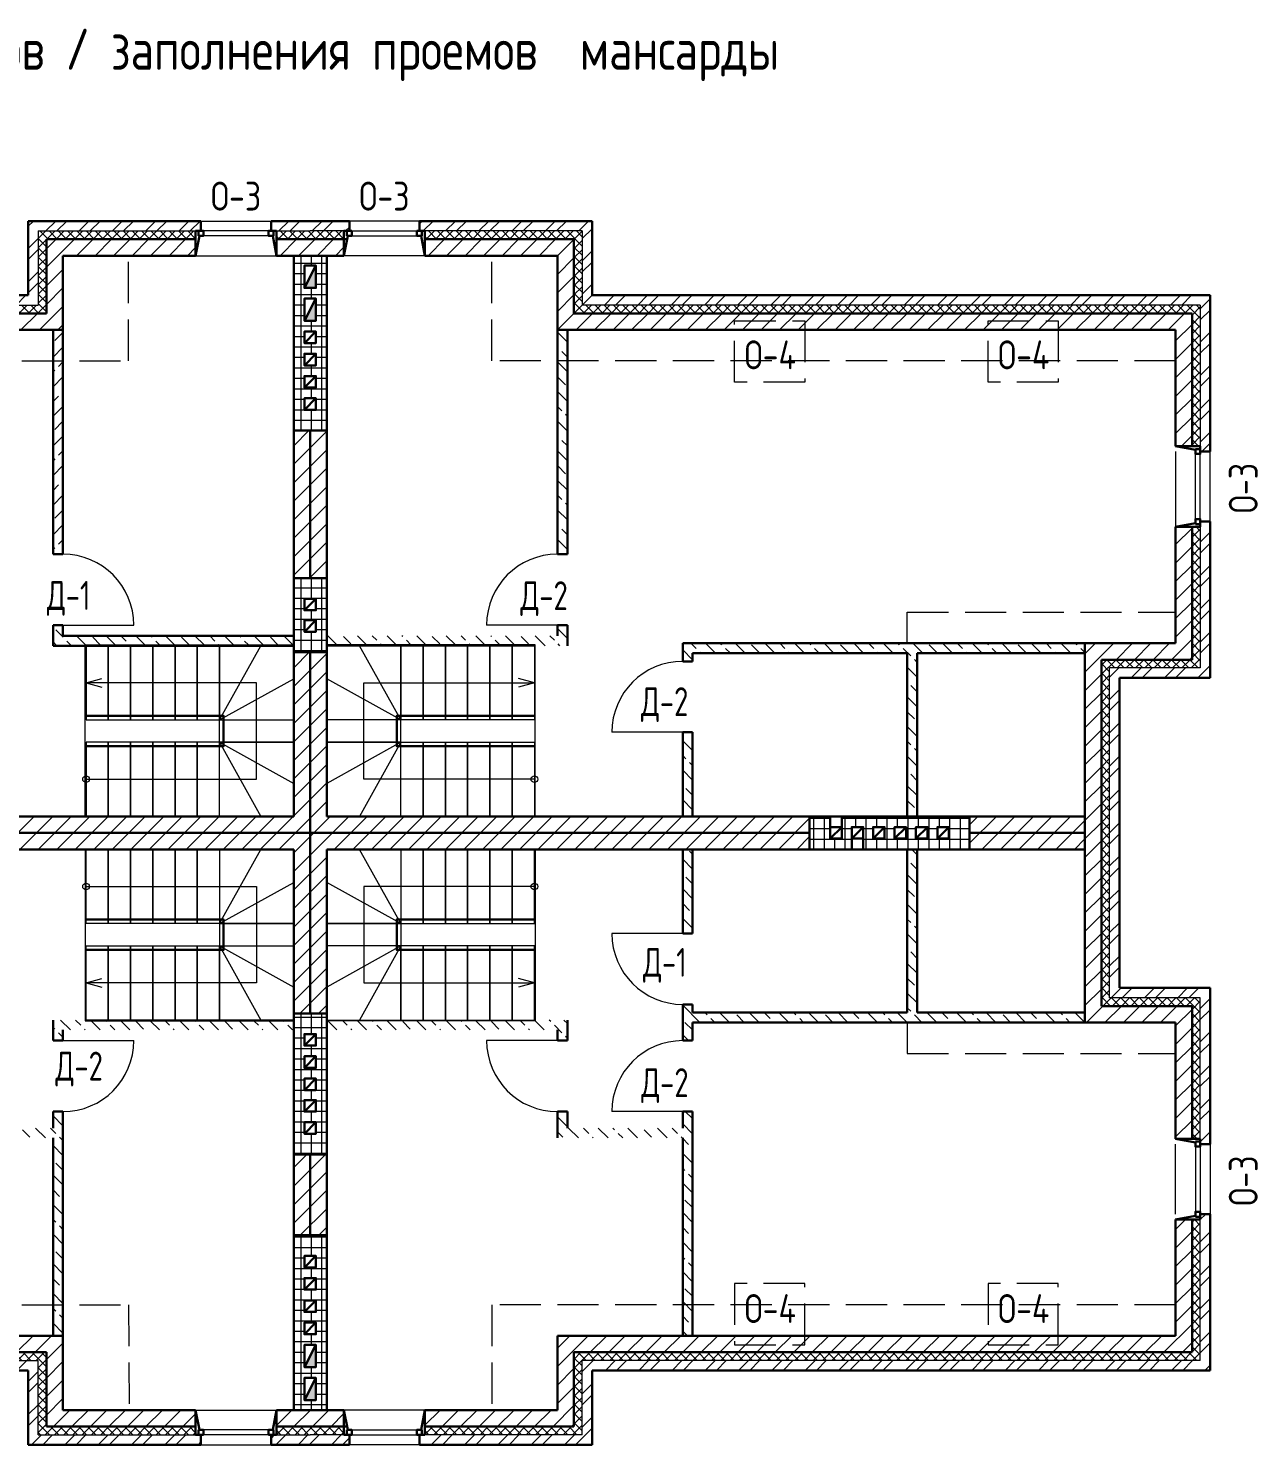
# Model space of a CAD drawing. Header units: millimetres. Extents: x -56498 to 234605, y -296269 to -29969.
# Drawn here: x 81162 to 96078, y -285530 to -268353 of the extents above; entities that cross this region are included whole.
import ezdxf
from ezdxf.enums import TextEntityAlignment as Align

# ---------------------------------------------------------------- set-up
doc = ezdxf.new("R2010")
doc.units = ezdxf.units.MM
doc.header["$LTSCALE"] = 100
doc.linetypes.add('GOST2.303 4', pattern=[7, 5, -2, 0])
for name, color, linetype, lineweight in [('0.3', 7, 'Continuous', 30), ('Примітки 0.09', 200, 'Continuous', 9), ('Тонкі 0.18', 142, 'Continuous', 18), ('Штрихові 0.18', 7, 'GOST2.303 4', 18), ('Штрихування 0.09', 253, 'Continuous', 9)]:
    doc.layers.add(name, color=color, linetype=linetype, lineweight=lineweight)
doc.styles.add('SPDS', font='SPDS.shx', dxfattribs={"width": 0.9})
pattern_1 = [(45, (-1000, -118800), (-56.1266, 56.1266), []), (135, (-1000, -118800), (-56.1266, -56.1266), [])]
pattern_2 = [(45, (-1000, -118800), (-202.05576, 202.05576), []), (45, (-865.3, -118800), (-202.05576, 202.05576), [])]
pattern_3 = [(45, (-1000, -118800), (-112.2532, 112.2532), [])]
pattern_4 = [(135, (-1000, -118800), (-179.60512, -179.60512), []), (135, (-1000, -118620.4), (-179.60512, -179.60512), [127, -63.5])]
pattern_5 = [(135, (-1200, -118800), (-179.60512, -179.60512), []), (135, (-1200, -118620.4), (-179.60512, -179.60512), [127, -63.5])]
pattern_6 = [(0, (-1000, -118800), (0, 127), []), (90, (-1000, -118800), (-127, 8e-15), [])]

# ---------------------------------------------------------------- blocks, each defined once
blk = doc.blocks.new('A$C6F060024')
for points in [[(70, 6880), (-70, 6610), (70, 6610)], [(70, 6480), (-70, 6210), (70, 6210)], [(70, -6210), (-70, -6480), (70, -6480)], [(70, -6610), (-70, -6880), (70, -6880)]]:
    blk.add_hatch(color=256).paths.add_polyline_path(points)
at = {"layer": '0.3'}
for points in [[(-70, 6610), (-70, 6880), (70, 6880), (-70, 6610), (70, 6610), (70, 6880)], [(-70, 6210), (-70, 6480), (70, 6480), (-70, 6210), (70, 6210), (70, 6480)], [(-70, 5940), (-70, 6080), (70, 6080), (-70, 5940), (70, 5940), (70, 6080)], [(-70, 5670), (-70, 5810), (70, 5810), (-70, 5670), (70, 5670), (70, 5810)], [(-70, 5400), (-70, 5540), (70, 5540), (-70, 5400), (70, 5400), (70, 5540)], [(-70, 5130), (-70, 5270), (70, 5270), (-70, 5130), (70, 5130), (70, 5270)], [(70, 2840), (70, 2700), (-70, 2700), (70, 2840), (-70, 2840), (-70, 2700)], [(70, 2580), (70, 2440), (-70, 2440), (70, 2580), (-70, 2580), (-70, 2440)], [(-5410, 70), (-5410, -70), (-5550, -70), (-5410, 70), (-5550, 70), (-5550, -70)], [(-5410, 70), (-5410, -70), (-5550, -70), (-5410, 70), (-5550, 70), (-5550, -70)], [(-5150, 70), (-5150, -70), (-5290, -70), (-5150, 70), (-5290, 70), (-5290, -70)], [(-5150, 70), (-5150, -70), (-5290, -70), (-5150, 70), (-5290, 70), (-5290, -70)], [(-4890, 70), (-4890, -70), (-5030, -70), (-4890, 70), (-5030, 70), (-5030, -70)], [(-4890, 70), (-4890, -70), (-5030, -70), (-4890, 70), (-5030, 70), (-5030, -70)], [(-4630, 70), (-4630, -70), (-4770, -70), (-4630, 70), (-4770, 70), (-4770, -70)], [(-4630, 70), (-4630, -70), (-4770, -70), (-4630, 70), (-4770, 70), (-4770, -70)], [(-4370, 70), (-4370, -70), (-4510, -70), (-4370, 70), (-4510, 70), (-4510, -70)], [(-4370, 70), (-4370, -70), (-4510, -70), (-4370, 70), (-4510, 70), (-4510, -70)], [(6450, 70), (6450, -70), (6310, -70), (6450, 70), (6310, 70), (6310, -70)], [(6710, 70), (6710, -70), (6570, -70), (6710, 70), (6570, 70), (6570, -70)], [(6710, 70), (6710, -70), (6570, -70), (6710, 70), (6570, 70), (6570, -70)], [(6970, 70), (6970, -70), (6830, -70), (6970, 70), (6830, 70), (6830, -70)], [(7230, 70), (7230, -70), (7090, -70), (7230, 70), (7090, 70), (7090, -70)], [(7490, 70), (7490, -70), (7350, -70), (7490, 70), (7350, 70), (7350, -70)], [(7750, 70), (7750, -70), (7610, -70), (7750, 70), (7610, 70), (7610, -70)], [(-70, -2580), (-70, -2440), (70, -2440), (-70, -2580), (70, -2580), (70, -2440)], [(-70, -2850), (-70, -2710), (70, -2710), (-70, -2850), (70, -2850), (70, -2710)], [(70, -2980), (70, -3120), (-70, -3120), (70, -2980), (-70, -2980), (-70, -3120)], [(-70, -3380), (-70, -3240), (70, -3240), (-70, -3380), (70, -3380), (70, -3240)], [(-70, -3650), (-70, -3510), (70, -3510), (-70, -3650), (70, -3650), (70, -3510)], [(70, -5130), (70, -5270), (-70, -5270), (70, -5130), (-70, -5130), (-70, -5270)], [(70, -5400), (70, -5540), (-70, -5540), (70, -5400), (-70, -5400), (-70, -5540)], [(70, -5670), (70, -5810), (-70, -5810), (70, -5670), (-70, -5670), (-70, -5810)], [(70, -5940), (70, -6080), (-70, -6080), (70, -5940), (-70, -5940), (-70, -6080)], [(70, -6210), (70, -6480), (-70, -6480), (70, -6210), (-70, -6210), (-70, -6480)], [(70, -6610), (70, -6880), (-70, -6880), (70, -6610), (-70, -6610), (-70, -6880)]]:
    blk.add_lwpolyline(points, dxfattribs=at)

msp = doc.modelspace()

# ---------------------------------------------------------------- hatches: boundary and pattern name
at = {"layer": 'Штрихування 0.09'}
h = msp.add_hatch(dxfattribs=at)
h.set_pattern_fill('ANSI32', color=256, scale=30, style=0)
h.set_pattern_definition(pattern_2)
h.paths.add_polyline_path([(81282.29, -270810.359), (83192.291, -270810.359), (83257.291, -270810.359), (83257.291, -270690.359), (81162.29, -270690.359), (81162.29, -271590.359), (73662.29, -271590.359), (73662.29, -273485.359), (73782.29, -273485.359), (73782.29, -273455.359), (73782.29, -273420.359), (73782.29, -271710.359), (81282.29, -271710.359)])
h = msp.add_hatch(dxfattribs=at)
h.set_pattern_fill('ANSI32', color=256, scale=30, style=0)
h.set_pattern_definition(pattern_2)
h.paths.add_polyline_path([(85057.29, -270690.359), (84582.29, -270690.359), (84107.291, -270690.359), (84107.291, -270810.359), (84137.291, -270810.359), (84172.291, -270810.359), (84582.29, -270810.359), (85057.29, -270810.359)])
h = msp.add_hatch(dxfattribs=at)
h.set_pattern_fill('ANSI32', color=256, scale=30, style=0)
h.set_pattern_definition(pattern_2)
h.paths.add_polyline_path([(95502.29, -271590.359), (88002.29, -271590.359), (88002.29, -270690.359), (85907.29, -270690.359), (85907.29, -270810.359), (85937.29, -270810.359), (85972.29, -270810.359), (87882.29, -270810.359), (87882.29, -271710.359), (95382.29, -271710.359), (95382.29, -273420.359), (95382.29, -273485.359), (95502.29, -273485.359)])
h = msp.add_hatch(dxfattribs=at)
h.set_pattern_fill('ANSI37', color=256, scale=25, style=0)
h.set_pattern_definition(pattern_1)
h.paths.add_polyline_path([(81382.29, -270910.359), (83192.291, -270910.359), (83192.291, -270810.359), (81282.29, -270810.359), (81282.29, -271710.359), (73782.29, -271710.359), (73782.29, -273420.359), (73882.29, -273420.359), (73882.29, -271810.359), (81382.29, -271810.359)])
h = msp.add_hatch(dxfattribs=at)
h.set_pattern_fill('ANSI37', color=256, scale=25, style=0)
h.set_pattern_definition(pattern_1)
h.paths.add_polyline_path([(84992.29, -270810.359), (84582.29, -270810.359), (84172.291, -270810.359), (84172.291, -270910.359), (84582.29, -270910.359), (84992.29, -270910.359)])
h = msp.add_hatch(dxfattribs=at)
h.set_pattern_fill('ANSI37', color=256, scale=25, style=0)
h.set_pattern_definition(pattern_1)
h.paths.add_polyline_path([(95382.29, -271710.359), (87882.29, -271710.359), (87882.29, -270810.359), (85972.29, -270810.359), (85972.29, -270910.359), (87782.29, -270910.359), (87782.29, -271810.359), (95282.29, -271810.359), (95282.29, -273420.359), (95382.29, -273420.359)])
h = msp.add_hatch(dxfattribs=at)
h.set_pattern_fill('ANSI31', color=256, scale=50, style=0)
h.set_pattern_definition(pattern_3)
h.paths.add_polyline_path([(81582.29, -271110.359), (83192.291, -271110.359), (83192.291, -270910.359), (81382.29, -270910.359), (81382.29, -271810.359), (73882.29, -271810.359), (73882.29, -273420.359), (74082.29, -273420.359), (74082.29, -272010.359), (75507.291, -272010.359), (75507.291, -271900.934), (76357.302, -271900.934), (76357.302, -272010.359), (78582.25, -272010.359), (78582.25, -271900.934), (79432.261, -271900.934), (79432.261, -272010.359), (81582.29, -272010.359)])
h.paths.add_polyline_path([(79432.261, -271900.934), (78582.25, -271900.934), (78582.25, -272010.359), (79432.261, -272010.359)], flags=17)
h.paths.add_polyline_path([(76357.302, -271900.934), (75507.291, -271900.934), (75507.291, -272010.359), (76357.302, -272010.359)], flags=17)
h = msp.add_hatch(dxfattribs=at)
h.set_pattern_fill('ANSI31', color=256, scale=50, style=0)
h.set_pattern_definition(pattern_3)
h.paths.add_polyline_path([(84992.29, -270910.359), (84582.29, -270910.359), (84172.291, -270910.359), (84172.291, -271110.359), (84382.29, -271110.359), (84782.29, -271110.359), (84992.29, -271110.359)])
h = msp.add_hatch(dxfattribs=at)
h.set_pattern_fill('ANSI31', color=256, scale=50, style=0)
h.set_pattern_definition(pattern_3)
h.paths.add_polyline_path([(95282.29, -271810.359), (87782.29, -271810.359), (87782.29, -270910.359), (85972.29, -270910.359), (85972.29, -271110.359), (87582.29, -271110.359), (87582.29, -272010.359), (89732.32, -272010.359), (89732.32, -271900.934), (90582.331, -271900.934), (90582.331, -272010.359), (92807.279, -272010.359), (92807.279, -271900.934), (93657.289, -271900.934), (93657.289, -272010.359), (95082.29, -272010.359), (95082.29, -273420.359), (95282.29, -273420.359)])
h.paths.add_polyline_path([(93657.289, -271900.934), (92807.279, -271900.934), (92807.279, -272010.359), (93657.289, -272010.359)], flags=17)
h.paths.add_polyline_path([(90582.331, -271900.934), (89732.32, -271900.934), (89732.32, -272010.359), (90582.331, -272010.359)], flags=17)
h = msp.add_hatch(dxfattribs=at)
h.set_pattern_fill('NET', color=256, scale=40, style=0)
h.set_pattern_definition(pattern_6)
h.paths.add_polyline_path([(84782.29, -271110.359), (84382.29, -271110.359), (84382.29, -273230.359), (84782.29, -273230.359)])
h.paths.add_polyline_path([(84652.29, -272300.359), (84652.29, -272440.359), (84512.29, -272440.359), (84512.29, -272300.359)], flags=16)
h.paths.add_polyline_path([(84652.29, -272170.359), (84512.29, -272170.359), (84512.29, -272030.359), (84652.29, -272030.359)], flags=16)
h.paths.add_polyline_path([(84652.29, -272570.359), (84652.29, -272710.359), (84512.29, -272710.359), (84512.29, -272570.359)], flags=16)
h.paths.add_polyline_path([(84652.29, -271900.359), (84512.29, -271900.359), (84512.29, -271630.359), (84652.29, -271630.359)], flags=16)
h.paths.add_polyline_path([(84652.29, -272840.359), (84652.29, -272980.359), (84512.29, -272980.359), (84512.29, -272840.359)], flags=16)
h.paths.add_polyline_path([(84652.29, -271500.359), (84512.29, -271500.359), (84512.29, -271230.359), (84652.29, -271230.359)], flags=16)
h = msp.add_hatch(dxfattribs=at)
h.set_pattern_fill('ANSI33', color=256, scale=40, angle=90, style=0)
h.set_pattern_definition([(225, (-1000, -437420.72), (-179.60512, 179.60512), []), (225, (-1000, -437600.32), (-179.60512, 179.60512), [127, -63.5])])
h.paths.add_polyline_path([(81582.29, -272910.378), (81462.29, -272910.378), (81462.29, -272010.359), (81582.29, -272010.359)])
h.paths.add_polyline_path([(81582.29, -274410.359), (81462.29, -274410.359), (81462.29, -272910.378), (81582.29, -272910.378)])
h.paths.add_polyline_path([(81462.29, -274730.359), (81462.29, -274410.359), (81582.29, -274410.359), (81582.29, -274730.359)])
h = msp.add_hatch(dxfattribs=at)
h.set_pattern_fill('ANSI33', color=256, scale=40, angle=90, style=0)
h.set_pattern_definition(pattern_4)
h.paths.add_polyline_path([(87702.29, -272910.378), (87582.29, -272910.378), (87582.29, -274730.359), (87702.29, -274730.359)])
h.paths.add_polyline_path([(87702.29, -272010.359), (87582.29, -272010.359), (87582.29, -272910.378), (87702.29, -272910.378)])
h.paths.add_polyline_path([(87702.29, -275590.359), (87582.29, -275590.359), (87582.29, -275720.359), (84782.29, -275720.359), (84782.29, -275830.359), (87312.29, -275830.359), (87312.29, -275840.359), (87702.29, -275840.359)])
h = msp.add_hatch(dxfattribs=at)
h.set_pattern_fill('ANSI31', color=256, scale=50, style=0)
h.set_pattern_definition(pattern_3)
h.paths.add_polyline_path([(84782.29, -273230.359), (84582.29, -273230.359), (84582.29, -275020.359), (84782.29, -275020.359)])
h.paths.add_polyline_path([(84582.29, -273230.359), (84382.29, -273230.359), (84382.29, -275020.359), (84582.29, -275020.359)])
h = msp.add_hatch(dxfattribs=at)
h.set_pattern_fill('ANSI31', color=256, scale=50, style=0)
h.set_pattern_definition(pattern_3)
h.paths.add_polyline_path([(94182.29, -276010.359), (95282.29, -276010.359), (95282.29, -274400.359), (95082.29, -274400.359), (95082.29, -275810.359), (93982.29, -275810.359), (93982.29, -280410.359), (95082.29, -280410.359), (95082.29, -281820.359), (95282.29, -281820.359), (95282.29, -280210.359), (94182.29, -280210.359)])
h = msp.add_hatch(dxfattribs=at)
h.set_pattern_fill('ANSI37', color=256, scale=25, style=0)
h.set_pattern_definition(pattern_1)
h.paths.add_polyline_path([(94282.29, -276110.359), (95382.29, -276110.359), (95382.29, -274400.359), (95282.29, -274400.359), (95282.29, -276010.359), (94182.29, -276010.359), (94182.29, -280210.359), (95282.29, -280210.359), (95282.29, -281820.359), (95382.29, -281820.359), (95382.29, -280110.359), (94282.29, -280110.359)])
h = msp.add_hatch(dxfattribs=at)
h.set_pattern_fill('ANSI32', color=256, scale=30, style=0)
h.set_pattern_definition(pattern_2)
h.paths.add_polyline_path([(94402.29, -276230.359), (95502.29, -276230.359), (95502.29, -274335.359), (95382.29, -274335.359), (95382.29, -274365.359), (95382.29, -274400.359), (95382.29, -276110.359), (94282.29, -276110.359), (94282.29, -280110.359), (95382.29, -280110.359), (95382.29, -281820.359), (95382.29, -281885.359), (95502.29, -281885.359), (95502.29, -279990.359), (94402.29, -279990.359)])
h = msp.add_hatch(dxfattribs=at)
h.set_pattern_fill('NET', color=256, scale=40, style=0)
h.set_pattern_definition(pattern_6)
h.paths.add_polyline_path([(84782.29, -275020.359), (84382.29, -275020.359), (84382.29, -275920.359), (84782.29, -275920.359), (84782.29, -275840.359), (84782.29, -275830.359)])
h.paths.add_polyline_path([(84652.29, -275270.359), (84652.29, -275410.359), (84512.29, -275410.359), (84512.29, -275270.359)], flags=16)
h.paths.add_polyline_path([(84652.29, -275530.359), (84652.29, -275670.359), (84512.29, -275670.359), (84512.29, -275530.359)], flags=16)
h = msp.add_hatch(dxfattribs=at)
h.set_pattern_fill('ANSI33', color=256, scale=40, angle=90, style=0)
h.paths.add_polyline_path([(84382.29, -275720.359), (81582.29, -275720.359), (81582.29, -275590.359), (81462.29, -275590.359), (81462.29, -275840.359), (81852.29, -275840.359), (81852.29, -275830.359), (84382.29, -275830.359)])
h = msp.add_hatch(dxfattribs=at)
h.set_pattern_fill('ANSI33', color=256, scale=40, angle=90, style=0)
h.paths.add_polyline_path([(93982.29, -275810.359), (91827.29, -275810.359), (91827.29, -277910.359), (91947.29, -277910.359), (91947.29, -275930.359), (93982.29, -275930.359)])
h.paths.add_polyline_path([(91827.29, -275810.359), (89102.292, -275810.359), (89102.292, -276030.359), (89222.292, -276030.359), (89222.292, -275930.359), (91827.29, -275930.359)])
h = msp.add_hatch(dxfattribs=at)
h.set_pattern_fill('ANSI31', color=256, scale=50, style=0)
h.set_pattern_definition(pattern_3)
h.paths.add_polyline_path([(93982.29, -277910.359), (92582.29, -277910.359), (92582.29, -278110.359), (93982.29, -278110.359)])
h.paths.add_polyline_path([(93982.29, -278110.359), (92582.29, -278110.359), (92582.29, -278310.359), (93982.29, -278310.359)])
h.paths.add_polyline_path([(84582.29, -275920.359), (84382.29, -275920.359), (84382.29, -276740.359), (84382.29, -277010.359), (84382.29, -277910.359), (83482.29, -277910.359), (83212.29, -277910.359), (82942.29, -277910.359), (82672.29, -277910.359), (82402.29, -277910.359), (82132.29, -277910.359), (81862.29, -277910.359), (81852.29, -277910.359), (80462.29, -277910.359), (80462.29, -278110.359), (84582.29, -278110.359)])
h.paths.add_polyline_path([(84582.29, -278110.359), (80462.29, -278110.359), (80462.29, -278310.359), (84382.29, -278310.359), (84382.29, -279210.359), (84382.29, -279480.359), (84382.29, -280300.329), (84582.29, -280300.329)])
h.paths.add_polyline_path([(90642.29, -278310.359), (90642.29, -278110.359), (84582.29, -278110.359), (84582.29, -280300.329), (84782.29, -280300.329), (84782.29, -278310.359)])
h.paths.add_polyline_path([(90902.29, -278040.359), (90892.29, -278040.359), (90892.29, -278110.359), (90902.29, -278110.359)])
h.paths.add_polyline_path([(90642.29, -278110.359), (90642.29, -277910.359), (84782.29, -277910.359), (84782.29, -275920.359), (84582.29, -275920.359), (84582.29, -278110.359)])
h = msp.add_hatch(dxfattribs=at)
h.set_pattern_fill('ANSI33', color=256, scale=40, angle=90, style=0)
h.set_pattern_definition(pattern_5)
h.paths.add_polyline_path([(89222.292, -276890.359), (89102.292, -276890.359), (89102.292, -277910.359), (89222.292, -277910.359)])
h = msp.add_hatch(dxfattribs=at)
h.set_pattern_fill('NET', color=256, scale=40, style=0)
h.set_pattern_definition(pattern_6)
h.paths.add_polyline_path([(92582.29, -277910.359), (91032.29, -277910.359), (91032.29, -278040.359), (91032.29, -278180.359), (90892.29, -278180.359), (90892.29, -278040.359), (90892.29, -277910.359), (90642.29, -277910.359), (90642.29, -278310.359), (91152.29, -278310.359), (91152.29, -278180.359), (91152.29, -278040.359), (91292.29, -278040.359), (91292.29, -278180.359), (91292.29, -278310.359), (92582.29, -278310.359)])
h.paths.add_polyline_path([(91812.29, -278040.359), (91812.29, -278180.359), (91672.29, -278180.359), (91672.29, -278040.359)], flags=16)
h.paths.add_polyline_path([(91932.29, -278040.359), (92072.29, -278040.359), (92072.29, -278180.359), (91932.29, -278180.359)], flags=16)
h.paths.add_polyline_path([(91552.29, -278040.359), (91552.29, -278180.359), (91412.29, -278180.359), (91412.29, -278040.359)], flags=16)
h.paths.add_polyline_path([(92192.29, -278040.359), (92332.29, -278040.359), (92332.29, -278180.359), (92192.29, -278180.359)], flags=16)
h = msp.add_hatch(dxfattribs=at)
h.set_pattern_fill('ANSI33', color=256, scale=40, angle=90, style=0)
h.set_pattern_definition(pattern_5)
h.paths.add_polyline_path([(89222.292, -278310.359), (89102.292, -278310.359), (89102.292, -279330.359), (89222.292, -279330.359)])
h = msp.add_hatch(dxfattribs=at)
h.set_pattern_fill('ANSI33', color=256, scale=40, angle=90, style=0)
h.paths.add_polyline_path([(93982.29, -280290.359), (91947.29, -280290.359), (91947.29, -278310.359), (91827.29, -278310.359), (91827.29, -280410.359), (93982.29, -280410.359)])
h.paths.add_polyline_path([(91827.29, -280290.359), (89222.292, -280290.359), (89222.292, -280190.359), (89102.292, -280190.359), (89102.292, -280630.359), (89222.292, -280630.359), (89222.292, -280410.359), (91827.29, -280410.359)])
h = msp.add_hatch(dxfattribs=at)
h.set_pattern_fill('NET', color=256, scale=40, style=0)
h.set_pattern_definition(pattern_6)
h.paths.add_polyline_path([(84782.29, -280300.329), (84382.29, -280300.329), (84382.29, -280380.359), (84382.29, -280390.359), (84382.29, -282010.329), (84782.29, -282010.329)])
h.paths.add_polyline_path([(84652.29, -280960.329), (84512.29, -280960.329), (84512.29, -280820.329), (84652.29, -280820.329)], flags=16)
h.paths.add_polyline_path([(84652.29, -281090.329), (84652.29, -281230.329), (84512.29, -281230.329), (84512.29, -281090.329)], flags=16)
h.paths.add_polyline_path([(84652.29, -280690.329), (84512.29, -280690.329), (84512.29, -280550.329), (84652.29, -280550.329)], flags=16)
h.paths.add_polyline_path([(84652.29, -281350.329), (84652.29, -281490.329), (84512.29, -281490.329), (84512.29, -281350.329)], flags=16)
h.paths.add_polyline_path([(84652.29, -281620.329), (84652.29, -281760.329), (84512.29, -281760.329), (84512.29, -281620.329)], flags=16)
h = msp.add_hatch(dxfattribs=at)
h.set_pattern_fill('ANSI33', color=256, scale=40, angle=90, style=0)
h.set_pattern_definition(pattern_4)
h.paths.add_polyline_path([(84382.29, -280390.359), (81852.29, -280390.359), (81852.29, -280380.359), (81462.29, -280380.359), (81462.29, -280630.359), (81582.29, -280630.359), (81582.29, -280500.359), (84382.29, -280500.359)])
h = msp.add_hatch(dxfattribs=at)
h.set_pattern_fill('ANSI33', color=256, scale=40, angle=90, style=0)
h.set_pattern_definition(pattern_4)
h.paths.add_polyline_path([(87702.29, -280380.359), (87312.29, -280380.359), (87312.29, -280390.359), (84782.29, -280390.359), (84782.29, -280500.359), (87582.29, -280500.359), (87582.29, -280630.359), (87702.29, -280630.359)])
h = msp.add_hatch(dxfattribs=at)
h.set_pattern_fill('ANSI33', color=256, scale=40, angle=90, style=0)
h.paths.add_polyline_path([(81582.29, -281490.359), (81462.29, -281490.359), (81462.29, -281690.359), (80062.289, -281690.359), (80062.289, -281490.359), (79942.289, -281490.359), (79942.289, -281810.359), (81462.29, -281810.359), (81462.29, -283310.339), (81582.29, -283310.339)])
h.paths.add_polyline_path([(81582.29, -283310.339), (81462.29, -283310.339), (81462.29, -284210.359), (81582.29, -284210.359)])
h = msp.add_hatch(dxfattribs=at)
h.set_pattern_fill('ANSI33', color=256, scale=40, angle=90, style=0)
h.paths.add_polyline_path([(89222.292, -283310.339), (89102.292, -283310.339), (89102.292, -284210.359), (89222.292, -284210.359)])
h.paths.add_polyline_path([(89222.292, -281490.359), (89102.292, -281490.359), (89102.292, -281690.359), (87702.29, -281690.359), (87702.29, -281490.359), (87582.29, -281490.359), (87582.29, -281810.359), (89102.292, -281810.359), (89102.292, -283310.339), (89222.292, -283310.339)])
h = msp.add_hatch(dxfattribs=at)
h.set_pattern_fill('ANSI31', color=256, scale=50, style=0)
h.set_pattern_definition(pattern_3)
h.paths.add_polyline_path([(84782.29, -282010.329), (84582.29, -282010.329), (84582.29, -282990.359), (84782.29, -282990.359)])
h.paths.add_polyline_path([(84582.29, -282010.329), (84382.29, -282010.329), (84382.29, -282990.359), (84582.29, -282990.359)])
h = msp.add_hatch(dxfattribs=at)
h.set_pattern_fill('ANSI32', color=256, scale=30, style=0)
h.set_pattern_definition(pattern_2)
h.paths.add_polyline_path([(81282.29, -284510.359), (73782.29, -284510.359), (73782.29, -282800.359), (73782.29, -282735.359), (73662.29, -282735.359), (73662.29, -284630.359), (81162.29, -284630.359), (81162.29, -285530.359), (83257.312, -285530.359), (83257.312, -285410.359), (83227.312, -285410.359), (83192.312, -285410.359), (81282.29, -285410.359)])
h = msp.add_hatch(dxfattribs=at)
h.set_pattern_fill('ANSI32', color=256, scale=30, style=0)
h.set_pattern_definition(pattern_2)
h.paths.add_polyline_path([(95502.29, -282735.359), (95382.29, -282735.359), (95382.29, -282765.359), (95382.29, -282800.359), (95382.29, -284510.359), (87882.29, -284510.359), (87882.29, -285410.359), (85972.29, -285410.359), (85907.29, -285410.359), (85907.29, -285530.359), (88002.29, -285530.359), (88002.29, -284630.359), (95502.29, -284630.359)])
h = msp.add_hatch(dxfattribs=at)
h.set_pattern_fill('ANSI37', color=256, scale=25, style=0)
h.set_pattern_definition(pattern_1)
h.paths.add_polyline_path([(81382.29, -284410.359), (73882.29, -284410.359), (73882.29, -282800.359), (73782.29, -282800.359), (73782.29, -284510.359), (81282.29, -284510.359), (81282.29, -285410.359), (83192.312, -285410.359), (83192.312, -285310.359), (81382.29, -285310.359)])
h = msp.add_hatch(dxfattribs=at)
h.set_pattern_fill('ANSI31', color=256, scale=50, style=0)
h.set_pattern_definition(pattern_3)
h.paths.add_polyline_path([(81582.29, -284210.359), (79432.261, -284210.359), (79432.261, -284319.783), (78582.25, -284319.783), (78582.25, -284210.359), (76357.302, -284210.359), (76357.302, -284319.783), (75507.291, -284319.783), (75507.291, -284210.359), (74082.29, -284210.359), (74082.29, -282800.359), (73882.29, -282800.359), (73882.29, -284410.359), (81382.29, -284410.359), (81382.29, -285310.359), (83192.312, -285310.359), (83192.312, -285110.359), (81582.29, -285110.359)])
h.paths.add_polyline_path([(79432.261, -284210.359), (78582.25, -284210.359), (78582.25, -284319.783), (79432.261, -284319.783)], flags=17)
h.paths.add_polyline_path([(76357.302, -284210.359), (75507.291, -284210.359), (75507.291, -284319.783), (76357.302, -284319.783)], flags=17)
h = msp.add_hatch(dxfattribs=at)
h.set_pattern_fill('ANSI37', color=256, scale=25, style=0)
h.set_pattern_definition(pattern_1)
h.paths.add_polyline_path([(95382.29, -282800.359), (95282.29, -282800.359), (95282.29, -284410.359), (87782.29, -284410.359), (87782.29, -285310.359), (85972.29, -285310.359), (85972.29, -285410.359), (87882.29, -285410.359), (87882.29, -284510.359), (95382.29, -284510.359)])
h = msp.add_hatch(dxfattribs=at)
h.set_pattern_fill('ANSI31', color=256, scale=50, style=0)
h.set_pattern_definition(pattern_3)
h.paths.add_polyline_path([(92807.279, -284210.359), (90582.331, -284210.359), (90582.331, -284319.783), (89732.32, -284319.783), (89732.32, -284210.359), (87582.29, -284210.359), (87582.29, -285110.359), (85972.29, -285110.359), (85972.29, -285310.359), (87782.29, -285310.359), (87782.29, -284410.359), (95282.29, -284410.359), (95282.29, -282800.359), (95082.29, -282800.359), (95082.29, -284210.359), (93657.289, -284210.359), (93657.289, -284319.783), (92807.279, -284319.783)])
h.paths.add_polyline_path([(93657.289, -284210.359), (92807.279, -284210.359), (92807.279, -284319.783), (93657.289, -284319.783)], flags=17)
h.paths.add_polyline_path([(90582.331, -284210.359), (89732.32, -284210.359), (89732.32, -284319.783), (90582.331, -284319.783)], flags=17)
h = msp.add_hatch(dxfattribs=at)
h.set_pattern_fill('NET', color=256, scale=40, style=0)
h.set_pattern_definition(pattern_6)
h.paths.add_polyline_path([(84782.29, -282990.359), (84382.29, -282990.359), (84382.29, -285110.359), (84782.29, -285110.359)])
h.paths.add_polyline_path([(84652.29, -283920.359), (84512.29, -283920.359), (84512.29, -283780.359), (84652.29, -283780.359)], flags=16)
h.paths.add_polyline_path([(84652.29, -284050.359), (84652.29, -284190.359), (84512.29, -284190.359), (84512.29, -284050.359)], flags=16)
h.paths.add_polyline_path([(84652.29, -283650.359), (84512.29, -283650.359), (84512.29, -283510.359), (84652.29, -283510.359)], flags=16)
h.paths.add_polyline_path([(84652.29, -284320.359), (84652.29, -284590.359), (84512.29, -284590.359), (84512.29, -284320.359)], flags=16)
h.paths.add_polyline_path([(84652.29, -283380.359), (84512.29, -283380.359), (84512.29, -283240.359), (84652.29, -283240.359)], flags=16)
h.paths.add_polyline_path([(84652.29, -284720.359), (84652.29, -284990.359), (84512.29, -284990.359), (84512.29, -284720.359)], flags=16)
h = msp.add_hatch(dxfattribs=at)
h.set_pattern_fill('ANSI31', color=256, scale=50, style=0)
h.set_pattern_definition(pattern_3)
h.paths.add_polyline_path([(84992.29, -285110.359), (84782.29, -285110.359), (84382.29, -285110.359), (84172.291, -285110.359), (84172.291, -285310.359), (84582.29, -285310.359), (84992.29, -285310.359)])
h = msp.add_hatch(dxfattribs=at)
h.set_pattern_fill('ANSI37', color=256, scale=25, style=0)
h.set_pattern_definition(pattern_1)
h.paths.add_polyline_path([(84992.29, -285310.359), (84582.29, -285310.359), (84172.291, -285310.359), (84172.291, -285410.359), (84582.29, -285410.359), (84992.29, -285410.359)])
h = msp.add_hatch(dxfattribs=at)
h.set_pattern_fill('ANSI32', color=256, scale=30, style=0)
h.set_pattern_definition(pattern_2)
h.paths.add_polyline_path([(85057.29, -285410.359), (85027.29, -285410.359), (84992.29, -285410.359), (84582.29, -285410.359), (84107.291, -285410.359), (84107.291, -285530.359), (84582.29, -285530.359), (85057.29, -285530.359)])

# ---------------------------------------------------------------- linework, layer by layer
at = {"layer": '0.3'}
for p, q in [((81162.29, -270690.359), (81162.29, -271590.359)), ((81162.29, -270690.359), (83257.291, -270690.359)), ((83257.291, -270690.359), (83257.291, -270810.359)), ((84107.291, -270690.359), (84582.29, -270690.359)), ((84107.291, -270690.359), (84107.291, -270810.359)), ((85057.29, -270690.359), (84582.29, -270690.359)), ((85057.29, -270690.359), (85057.29, -270810.359)), ((88002.29, -270690.359), (85907.29, -270690.359)), ((85907.29, -270690.359), (85907.29, -270810.359)), ((88002.29, -270690.359), (88002.29, -271590.359)), ((83192.291, -271110.359), (83192.291, -270810.359)), ((83192.291, -270810.359), (83257.291, -270810.359)), ((83237.291, -270870.359), (83192.291, -271110.359)), ((84172.291, -270810.359), (84107.291, -270810.359)), ((84127.291, -270870.359), (84172.291, -271110.359)), ((84172.291, -271110.359), (84172.291, -270810.359)), ((84992.29, -271110.359), (84992.29, -270810.359)), ((84992.29, -270810.359), (85057.29, -270810.359)), ((85037.29, -270870.359), (84992.29, -271110.359)), ((85972.29, -270810.359), (85907.29, -270810.359)), ((85927.29, -270870.359), (85972.29, -271110.359)), ((85972.29, -271110.359), (85972.29, -270810.359)), ((81382.29, -270910.359), (81382.29, -271810.359)), ((81382.29, -270910.359), (83192.291, -270910.359)), ((84172.316, -270910.359), (84582.29, -270910.359)), ((85029.79, -270910.359), (84582.29, -270910.359)), ((87782.29, -270910.359), (85972.29, -270910.359)), ((87782.29, -270910.359), (87782.29, -271810.359)), ((81582.29, -271110.359), (81582.29, -272010.359)), ((81582.29, -271110.359), (83192.291, -271110.359)), ((84172.316, -271110.359), (84382.29, -271110.359)), ((84382.29, -277910.359), (84382.29, -271110.359)), ((84782.29, -271110.359), (84382.29, -271110.359)), ((84782.29, -277910.359), (84782.29, -271110.359)), ((84992.29, -271110.359), (84782.29, -271110.359)), ((87582.29, -271110.359), (85972.29, -271110.359)), ((87582.29, -271110.359), (87582.29, -272010.359)), ((73662.29, -271590.359), (81162.29, -271590.359)), ((95502.29, -271590.359), (88002.29, -271590.359)), ((95502.29, -271590.359), (95502.29, -273485.359)), ((73882.29, -271810.359), (81382.29, -271810.359)), ((95282.29, -271810.359), (87782.29, -271810.359)), ((95282.29, -271810.359), (95282.29, -273420.359)), ((74082.29, -272010.359), (81582.29, -272010.359)), ((81462.29, -274730.359), (81462.29, -272010.359)), ((81582.29, -274730.359), (81582.29, -272010.359)), ((95082.29, -272010.359), (87582.29, -272010.359)), ((87582.29, -272010.359), (87582.29, -274730.359)), ((87702.29, -274730.359), (87702.29, -272010.359)), ((95082.29, -272010.359), (95082.29, -273420.359)), ((84382.29, -273230.359), (84782.29, -273230.359)), ((84582.29, -275020.359), (84582.29, -273230.359)), ((95082.29, -273420.359), (95382.29, -273420.359)), ((95322.29, -273465.359), (95082.29, -273420.359)), ((95382.29, -273420.359), (95382.29, -273485.359)), ((95502.29, -273485.359), (95382.29, -273485.359)), ((95322.29, -274355.359), (95082.29, -274400.359)), ((95082.29, -274400.359), (95082.29, -275810.359)), ((95082.29, -274400.359), (95382.29, -274400.359)), ((95282.29, -274400.359), (95282.29, -276010.359)), ((95502.29, -274335.359), (95382.29, -274335.359)), ((95382.29, -274400.359), (95382.29, -274335.359)), ((95502.29, -274335.359), (95502.29, -276230.359)), ((81462.29, -274730.359), (81582.29, -274730.359)), ((87702.29, -274730.359), (87582.29, -274730.359)), ((84382.29, -275020.359), (84782.29, -275020.359)), ((81462.29, -275840.359), (81462.29, -275589.851)), ((81462.29, -275590.359), (81582.29, -275590.359)), ((81582.29, -275720.359), (81582.29, -275590.359)), ((87582.29, -275720.359), (87582.29, -275590.359)), ((87702.29, -275590.359), (87582.29, -275590.359)), ((87702.29, -275840.359), (87702.29, -275590.359)), ((81462.29, -275840.359), (84382.29, -275840.359)), ((81582.29, -275720.359), (84382.29, -275720.359)), ((89102.292, -275810.359), (93982.29, -275810.359)), ((89102.292, -276030.359), (89102.292, -275810.359)), ((93982.29, -280410.359), (93982.29, -275810.359)), ((95082.29, -275810.359), (93982.29, -275810.359)), ((84382.29, -275920.359), (84782.29, -275920.359)), ((84582.29, -278110.359), (84582.29, -275920.359)), ((89102.292, -276030.359), (89222.292, -276030.359)), ((89222.292, -275930.359), (91827.29, -275930.359)), ((89222.292, -276030.359), (89222.292, -275930.359)), ((91827.29, -277910.359), (91827.29, -275930.359)), ((91947.29, -277910.359), (91947.29, -275930.359)), ((91947.29, -275930.359), (93982.29, -275930.359)), ((94182.29, -280210.359), (94182.29, -276010.359)), ((95282.29, -276010.359), (94182.29, -276010.359)), ((94402.29, -279990.359), (94402.29, -276230.359)), ((95502.29, -276230.359), (94402.29, -276230.359)), ((89102.292, -277910.359), (89102.292, -276890.359)), ((89102.292, -276890.359), (89222.292, -276890.359)), ((89222.292, -277910.359), (89222.292, -276890.359)), ((84382.29, -277910.359), (75182.29, -277910.359)), ((84382.29, -277910.359), (75182.29, -277910.359)), ((84782.29, -277910.359), (93982.29, -277910.359)), ((84782.29, -277910.359), (93982.29, -277910.359)), ((90642.29, -277910.359), (90642.29, -278310.359)), ((90892.29, -277910.359), (90892.29, -278040.359)), ((91032.29, -277910.359), (91032.29, -278040.359)), ((92582.29, -277910.359), (92582.29, -278310.359)), ((84582.29, -278110.359), (80462.29, -278110.359)), ((84582.29, -278110.359), (84582.29, -280300.329)), ((84582.29, -278110.359), (84582.29, -280300.329)), ((84582.29, -278110.359), (84582.29, -280300.329)), ((84582.29, -278110.359), (90642.29, -278110.359)), ((84582.29, -278110.359), (84582.29, -280300.329)), ((91152.29, -278180.359), (91152.29, -278310.359)), ((91292.29, -278180.359), (91292.29, -278310.359)), ((92582.29, -278110.359), (93982.29, -278110.359)), ((84382.29, -278310.359), (75182.29, -278310.359)), ((84382.29, -278310.359), (75182.29, -278310.359)), ((84382.29, -278310.359), (84382.29, -285110.359)), ((84782.29, -278310.359), (84782.29, -285110.359)), ((84782.29, -278310.359), (93982.29, -278310.359)), ((84782.29, -278310.359), (93982.29, -278310.359)), ((89102.292, -278310.359), (89102.292, -279330.359)), ((89222.292, -278310.359), (89222.292, -279330.359)), ((91827.29, -278310.359), (91827.29, -280290.359)), ((91947.29, -278310.359), (91947.29, -280290.359)), ((89102.292, -279330.359), (89222.292, -279330.359)), ((95502.29, -279990.359), (94402.29, -279990.359)), ((95502.29, -281885.359), (95502.29, -279990.359)), ((84382.29, -280300.329), (84782.29, -280300.329)), ((89102.292, -280190.359), (89102.292, -280630.359)), ((89102.292, -280190.359), (89222.292, -280190.359)), ((89222.292, -280190.359), (89222.292, -280290.359)), ((89222.292, -280290.359), (91827.29, -280290.359)), ((91947.29, -280290.359), (93982.29, -280290.359)), ((95282.29, -280210.359), (94182.29, -280210.359)), ((95282.29, -281820.359), (95282.29, -280210.359)), ((81462.29, -280380.359), (81462.29, -280630.359)), ((81582.29, -280500.359), (81582.29, -280630.359)), ((87582.29, -280500.359), (87582.29, -280630.359)), ((87702.29, -280380.359), (87702.29, -280630.359)), ((89222.292, -280410.359), (93982.29, -280410.359)), ((89222.292, -280410.359), (89222.292, -280630.359)), ((95082.29, -280410.359), (93982.29, -280410.359)), ((95082.29, -281820.359), (95082.29, -280410.359)), ((81462.29, -280630.359), (81582.29, -280630.359)), ((87702.29, -280630.359), (87582.29, -280630.359)), ((89102.292, -280630.359), (89222.292, -280630.359)), ((81462.29, -281490.359), (81462.29, -281690.359)), ((81462.29, -281490.359), (81582.29, -281490.359)), ((81582.29, -281490.359), (81582.29, -284210.359)), ((87582.29, -281490.359), (87582.29, -281810.359)), ((87702.29, -281490.359), (87582.29, -281490.359)), ((87702.29, -281490.359), (87702.29, -281690.359)), ((89102.292, -281490.359), (89102.292, -281690.359)), ((89102.292, -281490.359), (89222.292, -281490.359)), ((89222.292, -281490.359), (89222.292, -284210.359)), ((81462.29, -281810.359), (81462.29, -284210.359)), ((89102.292, -281810.359), (89102.292, -284210.359)), ((95082.29, -281820.359), (95382.29, -281820.359)), ((95322.29, -281865.359), (95082.29, -281820.359)), ((95382.29, -281820.359), (95382.29, -281885.359)), ((84382.29, -282010.329), (84782.29, -282010.329)), ((84582.29, -282010.329), (84582.29, -282990.359)), ((95502.29, -281885.359), (95382.29, -281885.359)), ((95502.29, -282735.359), (95382.29, -282735.359)), ((95382.29, -282800.359), (95382.29, -282735.359)), ((95502.29, -284630.359), (95502.29, -282735.359)), ((95322.29, -282755.359), (95082.29, -282800.359)), ((95082.29, -284210.359), (95082.29, -282800.359)), ((95082.29, -282800.359), (95382.29, -282800.359)), ((95282.29, -284410.359), (95282.29, -282800.359)), ((84382.29, -282990.359), (84782.29, -282990.359)), ((74082.29, -284210.359), (81582.29, -284210.359)), ((81582.29, -285110.359), (81582.29, -284210.359)), ((87582.29, -285110.359), (87582.29, -284210.359)), ((95082.29, -284210.359), (87582.29, -284210.359)), ((73882.29, -284410.359), (81382.29, -284410.359)), ((81382.29, -285310.359), (81382.29, -284410.359)), ((87782.29, -285310.359), (87782.29, -284410.359)), ((95282.29, -284410.359), (87782.29, -284410.359)), ((73662.29, -284630.359), (81162.29, -284630.359)), ((81162.29, -285530.359), (81162.29, -284630.359)), ((88002.29, -285530.359), (88002.29, -284630.359)), ((95502.29, -284630.359), (88002.29, -284630.359)), ((81582.29, -285110.359), (83192.312, -285110.359)), ((83192.312, -285110.359), (83192.312, -285410.359)), ((83237.312, -285350.359), (83192.312, -285110.359)), ((84127.291, -285350.359), (84172.291, -285110.359)), ((84172.291, -285110.359), (84172.291, -285410.359)), ((84172.316, -285110.359), (84382.29, -285110.359)), ((84382.29, -285110.359), (84782.29, -285110.359)), ((84992.29, -285110.359), (84782.29, -285110.359)), ((84992.29, -285110.359), (84992.29, -285410.359)), ((85037.29, -285350.359), (84992.29, -285110.359)), ((85927.29, -285350.359), (85972.29, -285110.359)), ((87582.29, -285110.359), (85972.29, -285110.359)), ((85972.29, -285110.359), (85972.29, -285410.359)), ((81382.29, -285310.359), (83192.312, -285310.359)), ((84172.316, -285310.359), (84582.29, -285310.359)), ((85029.79, -285310.359), (84582.29, -285310.359)), ((87782.29, -285310.359), (85972.29, -285310.359)), ((83192.312, -285410.359), (83257.312, -285410.359)), ((83257.312, -285530.359), (83257.312, -285410.359)), ((84107.291, -285530.359), (84107.291, -285410.359)), ((84172.291, -285410.359), (84107.291, -285410.359)), ((84992.29, -285410.359), (85057.29, -285410.359)), ((85057.29, -285530.359), (85057.29, -285410.359)), ((85907.29, -285530.359), (85907.29, -285410.359)), ((85972.29, -285410.359), (85907.29, -285410.359)), ((81162.29, -285530.359), (83257.291, -285530.359)), ((84107.291, -285530.359), (84582.29, -285530.359)), ((85057.29, -285530.359), (84582.29, -285530.359)), ((88002.29, -285530.359), (85907.29, -285530.359))]:
    msp.add_line(p, q, dxfattribs=at)
for points in [[(83227.291, -270870.359), (83227.291, -270810.359), (83287.291, -270810.359), (83287.291, -270870.359)], [(84137.291, -270870.359), (84137.291, -270810.359), (84077.291, -270810.359), (84077.291, -270870.359)], [(85027.29, -270870.359), (85027.29, -270810.359), (85087.29, -270810.359), (85087.29, -270870.359)], [(85937.29, -270870.359), (85937.29, -270810.359), (85877.29, -270810.359), (85877.29, -270870.359)], [(95322.29, -273455.359), (95382.29, -273455.359), (95382.29, -273515.359), (95322.29, -273515.359)], [(95322.29, -274365.359), (95382.29, -274365.359), (95382.29, -274305.359), (95322.29, -274305.359)], [(95322.29, -281855.359), (95382.29, -281855.359), (95382.29, -281915.359), (95322.29, -281915.359)], [(95322.29, -282765.359), (95382.29, -282765.359), (95382.29, -282705.359), (95322.29, -282705.359)], [(83227.312, -285350.359), (83227.312, -285410.359), (83287.312, -285410.359), (83287.312, -285350.359)], [(84137.291, -285350.359), (84137.291, -285410.359), (84077.291, -285410.359), (84077.291, -285350.359)], [(85027.29, -285350.359), (85027.29, -285410.359), (85087.29, -285410.359), (85087.29, -285350.359)], [(85937.29, -285350.359), (85937.29, -285410.359), (85877.29, -285410.359), (85877.29, -285350.359)]]:
    msp.add_lwpolyline(points, close=True, dxfattribs=at)
for points in [[(81862.29, -277060.359), (83532.29, -277060.359), (83532.29, -276690.359), (81862.29, -276690.359)], [(87302.29, -277060.359), (85632.29, -277060.359), (85632.29, -276690.359), (87302.29, -276690.359)], [(81862.29, -279160.359), (83532.29, -279160.359), (83532.29, -279530.359), (81862.29, -279530.359)], [(87302.29, -279160.359), (85632.29, -279160.359), (85632.29, -279530.359), (87302.29, -279530.359)]]:
    msp.add_lwpolyline(points, dxfattribs=at)
at = {"layer": 'Тонкі 0.18'}
for p, q in [((83257.291, -270690.359), (84107.291, -270690.359)), ((85907.29, -270690.359), (85057.29, -270690.359)), ((81282.29, -270810.359), (81282.29, -271710.359)), ((81282.29, -270810.359), (83192.291, -270810.359)), ((84077.291, -270810.359), (83287.291, -270810.359)), ((84077.291, -270870.359), (83287.291, -270870.359)), ((84077.291, -270810.359), (84582.29, -270810.359)), ((85087.29, -270810.359), (84582.29, -270810.359)), ((85087.29, -270810.359), (85877.29, -270810.359)), ((85087.29, -270870.359), (85877.29, -270870.359)), ((87882.29, -270810.359), (85972.29, -270810.359)), ((87882.29, -270810.359), (87882.29, -271710.359)), ((83192.291, -271110.359), (84172.291, -271110.359)), ((85972.29, -271110.359), (84992.29, -271110.359)), ((73782.29, -271710.359), (81282.29, -271710.359)), ((95382.29, -271710.359), (87882.29, -271710.359)), ((95382.29, -271710.359), (95382.29, -273420.359)), ((95082.29, -273485.359), (95082.29, -274400.359)), ((95322.29, -274305.359), (95322.29, -273515.359)), ((95382.29, -274305.359), (95382.29, -273515.359)), ((95502.29, -274335.359), (95502.29, -273485.359)), ((95382.29, -274400.359), (95382.29, -276110.359)), ((81582.29, -275590.359), (82442.29, -275590.359)), ((87582.29, -275590.359), (86722.29, -275590.359)), ((83482.29, -276740.359), (83982.29, -275840.359)), ((85682.29, -276740.359), (85182.29, -275840.359)), ((94282.29, -280110.359), (94282.29, -276110.359)), ((95382.29, -276110.359), (94282.29, -276110.359)), ((81862.29, -276290.359), (82055.476, -276238.595)), ((81862.29, -276290.359), (82055.476, -276342.122)), ((83482.29, -276740.359), (84382.29, -276240.359)), ((85682.29, -276740.359), (84782.29, -276240.359)), ((87302.29, -276290.359), (87109.105, -276238.595)), ((87302.29, -276290.359), (87109.105, -276342.122)), ((89102.292, -276890.359), (88242.292, -276890.359)), ((83482.29, -277010.359), (84382.29, -277510.359)), ((83482.29, -277010.359), (83982.29, -277910.359)), ((85682.29, -277010.359), (84782.29, -277510.359)), ((85682.29, -277010.359), (85182.29, -277910.359)), ((83482.29, -279210.359), (83982.29, -278310.359)), ((85682.29, -279210.359), (85182.29, -278310.359)), ((83482.29, -279210.359), (84382.29, -278710.359)), ((85682.29, -279210.359), (84782.29, -278710.359)), ((89102.292, -279330.359), (88242.292, -279330.359)), ((83482.29, -279480.359), (84382.29, -279980.359)), ((83482.29, -279480.359), (83982.29, -280380.359)), ((85682.29, -279480.359), (84782.29, -279980.359)), ((85682.29, -279480.359), (85182.29, -280380.359)), ((81862.29, -279930.359), (82055.476, -279878.595)), ((81862.29, -279930.359), (82055.476, -279982.122)), ((87302.29, -279930.359), (87109.105, -279878.595)), ((87302.29, -279930.359), (87109.105, -279982.122)), ((95382.29, -280110.359), (94282.29, -280110.359)), ((95382.29, -281820.359), (95382.29, -280110.359)), ((81582.29, -280630.359), (82442.29, -280630.359)), ((87582.29, -280630.359), (86722.29, -280630.359)), ((89102.292, -281490.359), (88242.292, -281490.359)), ((95082.29, -282735.359), (95082.29, -281885.359)), ((95322.29, -281915.359), (95322.29, -282705.359)), ((95382.29, -281915.359), (95382.29, -282705.359)), ((95502.29, -281885.359), (95502.29, -282735.359)), ((95382.29, -284510.359), (95382.29, -282800.359)), ((73782.29, -284510.359), (81282.29, -284510.359)), ((81282.29, -285410.359), (81282.29, -284510.359)), ((87882.29, -285410.359), (87882.29, -284510.359)), ((95382.29, -284510.359), (87882.29, -284510.359)), ((83192.312, -285110.359), (84172.291, -285110.359)), ((85972.29, -285110.359), (84992.29, -285110.359)), ((81282.29, -285410.359), (83192.312, -285410.359)), ((84077.291, -285350.359), (83287.312, -285350.359)), ((84077.291, -285410.359), (83287.312, -285410.359)), ((84077.291, -285410.359), (84582.29, -285410.359)), ((85087.29, -285410.359), (84582.29, -285410.359)), ((85087.29, -285350.359), (85877.29, -285350.359)), ((85087.29, -285410.359), (85877.29, -285410.359)), ((87882.29, -285410.359), (85972.29, -285410.359)), ((83257.312, -285530.359), (84107.291, -285530.359)), ((85907.29, -285530.359), (85057.29, -285530.359))]:
    msp.add_line(p, q, dxfattribs=at)
for points in [[(84382.29, -277910.359), (81852.29, -277910.359), (81852.29, -275830.359), (84382.29, -275830.359)], [(82132.29, -275840.359), (81862.29, -275840.359), (81862.29, -276740.359), (82132.29, -276740.359)], [(82402.29, -275840.359), (82132.29, -275840.359), (82132.29, -276740.359), (82402.29, -276740.359)], [(82672.29, -275840.359), (82402.29, -275840.359), (82402.29, -276740.359), (82672.29, -276740.359)], [(82942.29, -275840.359), (82672.29, -275840.359), (82672.29, -276740.359), (82942.29, -276740.359)], [(83212.29, -275840.359), (82942.29, -275840.359), (82942.29, -276740.359), (83212.29, -276740.359)], [(83482.29, -275840.359), (83212.29, -275840.359), (83212.29, -276740.359), (83482.29, -276740.359)], [(84382.29, -275840.359), (83482.29, -275840.359), (83482.29, -276740.359), (84382.29, -276740.359)], [(84782.29, -277910.359), (87312.29, -277910.359), (87312.29, -275830.359), (84782.29, -275830.359)], [(84782.29, -275840.359), (85682.29, -275840.359), (85682.29, -276740.359), (84782.29, -276740.359)], [(85682.29, -275840.359), (85952.29, -275840.359), (85952.29, -276740.359), (85682.29, -276740.359)], [(85952.29, -275840.359), (86222.29, -275840.359), (86222.29, -276740.359), (85952.29, -276740.359)], [(86222.29, -275840.359), (86492.29, -275840.359), (86492.29, -276740.359), (86222.29, -276740.359)], [(86492.29, -275840.359), (86762.29, -275840.359), (86762.29, -276740.359), (86492.29, -276740.359)], [(86762.29, -275840.359), (87032.29, -275840.359), (87032.29, -276740.359), (86762.29, -276740.359)], [(87032.29, -275840.359), (87302.29, -275840.359), (87302.29, -276740.359), (87032.29, -276740.359)], [(83482.29, -277010.359), (83482.29, -276740.359), (84382.29, -276740.359), (84382.29, -277010.359)], [(85682.29, -277010.359), (85682.29, -276740.359), (84782.29, -276740.359), (84782.29, -277010.359)], [(82132.29, -277010.359), (81862.29, -277010.359), (81862.29, -277910.359), (82132.29, -277910.359)], [(82402.29, -277010.359), (82132.29, -277010.359), (82132.29, -277910.359), (82402.29, -277910.359)], [(82672.29, -277010.359), (82402.29, -277010.359), (82402.29, -277910.359), (82672.29, -277910.359)], [(82942.29, -277010.359), (82672.29, -277010.359), (82672.29, -277910.359), (82942.29, -277910.359)], [(83212.29, -277010.359), (82942.29, -277010.359), (82942.29, -277910.359), (83212.29, -277910.359)], [(83482.29, -277010.359), (83212.29, -277010.359), (83212.29, -277910.359), (83482.29, -277910.359)], [(84382.29, -277910.359), (83482.29, -277910.359), (83482.29, -277010.359), (84382.29, -277010.359)], [(84782.29, -277910.359), (85682.29, -277910.359), (85682.29, -277010.359), (84782.29, -277010.359)], [(85682.29, -277010.359), (85952.29, -277010.359), (85952.29, -277910.359), (85682.29, -277910.359)], [(85952.29, -277010.359), (86222.29, -277010.359), (86222.29, -277910.359), (85952.29, -277910.359)], [(86222.29, -277010.359), (86492.29, -277010.359), (86492.29, -277910.359), (86222.29, -277910.359)], [(86492.29, -277010.359), (86762.29, -277010.359), (86762.29, -277910.359), (86492.29, -277910.359)], [(86762.29, -277010.359), (87032.29, -277010.359), (87032.29, -277910.359), (86762.29, -277910.359)], [(87032.29, -277010.359), (87302.29, -277010.359), (87302.29, -277910.359), (87032.29, -277910.359)], [(84382.29, -278310.359), (81852.29, -278310.359), (81852.29, -280390.359), (84382.29, -280390.359)], [(82132.29, -279210.359), (81862.29, -279210.359), (81862.29, -278310.359), (82132.29, -278310.359)], [(82402.29, -279210.359), (82132.29, -279210.359), (82132.29, -278310.359), (82402.29, -278310.359)], [(82672.29, -279210.359), (82402.29, -279210.359), (82402.29, -278310.359), (82672.29, -278310.359)], [(82942.29, -279210.359), (82672.29, -279210.359), (82672.29, -278310.359), (82942.29, -278310.359)], [(83212.29, -279210.359), (82942.29, -279210.359), (82942.29, -278310.359), (83212.29, -278310.359)], [(83482.29, -279210.359), (83212.29, -279210.359), (83212.29, -278310.359), (83482.29, -278310.359)], [(84382.29, -278310.359), (83482.29, -278310.359), (83482.29, -279210.359), (84382.29, -279210.359)], [(84782.29, -278310.359), (87312.29, -278310.359), (87312.29, -280390.359), (84782.29, -280390.359)], [(84782.29, -278310.359), (85682.29, -278310.359), (85682.29, -279210.359), (84782.29, -279210.359)], [(85682.29, -279210.359), (85952.29, -279210.359), (85952.29, -278310.359), (85682.29, -278310.359)], [(85952.29, -279210.359), (86222.29, -279210.359), (86222.29, -278310.359), (85952.29, -278310.359)], [(86222.29, -279210.359), (86492.29, -279210.359), (86492.29, -278310.359), (86222.29, -278310.359)], [(86492.29, -279210.359), (86762.29, -279210.359), (86762.29, -278310.359), (86492.29, -278310.359)], [(86762.29, -279210.359), (87032.29, -279210.359), (87032.29, -278310.359), (86762.29, -278310.359)], [(87032.29, -279210.359), (87302.29, -279210.359), (87302.29, -278310.359), (87032.29, -278310.359)], [(83482.29, -279210.359), (83482.29, -279480.359), (84382.29, -279480.359), (84382.29, -279210.359)], [(85682.29, -279210.359), (85682.29, -279480.359), (84782.29, -279480.359), (84782.29, -279210.359)], [(82132.29, -280380.359), (81862.29, -280380.359), (81862.29, -279480.359), (82132.29, -279480.359)], [(82402.29, -280380.359), (82132.29, -280380.359), (82132.29, -279480.359), (82402.29, -279480.359)], [(82672.29, -280380.359), (82402.29, -280380.359), (82402.29, -279480.359), (82672.29, -279480.359)], [(82942.29, -280380.359), (82672.29, -280380.359), (82672.29, -279480.359), (82942.29, -279480.359)], [(83212.29, -280380.359), (82942.29, -280380.359), (82942.29, -279480.359), (83212.29, -279480.359)], [(83482.29, -280380.359), (83212.29, -280380.359), (83212.29, -279480.359), (83482.29, -279480.359)], [(84382.29, -280380.359), (83482.29, -280380.359), (83482.29, -279480.359), (84382.29, -279480.359)], [(84782.29, -280380.359), (85682.29, -280380.359), (85682.29, -279480.359), (84782.29, -279480.359)], [(85682.29, -280380.359), (85952.29, -280380.359), (85952.29, -279480.359), (85682.29, -279480.359)], [(85952.29, -280380.359), (86222.29, -280380.359), (86222.29, -279480.359), (85952.29, -279480.359)], [(86222.29, -280380.359), (86492.29, -280380.359), (86492.29, -279480.359), (86222.29, -279480.359)], [(86492.29, -280380.359), (86762.29, -280380.359), (86762.29, -279480.359), (86492.29, -279480.359)], [(86762.29, -280380.359), (87032.29, -280380.359), (87032.29, -279480.359), (86762.29, -279480.359)], [(87032.29, -280380.359), (87302.29, -280380.359), (87302.29, -279480.359), (87032.29, -279480.359)]]:
    msp.add_lwpolyline(points, close=True, dxfattribs=at)
for points in [[(81862.29, -277460.359), (83932.29, -277460.359), (83932.29, -276290.359), (81862.29, -276290.359)], [(87302.29, -277460.359), (85232.29, -277460.359), (85232.29, -276290.359), (87302.29, -276290.359)], [(81862.29, -278760.359), (83932.29, -278760.359), (83932.29, -279930.359), (81862.29, -279930.359)], [(87302.29, -278760.359), (85232.29, -278760.359), (85232.29, -279930.359), (87302.29, -279930.359)]]:
    msp.add_lwpolyline(points, dxfattribs=at)
for centre in [(81862.29, -277460.359), (87302.29, -277460.359), (81862.29, -278760.359), (87302.29, -278760.359)]:
    msp.add_circle(centre, 40, dxfattribs=at)
for centre, start, end in [((81582.29, -275590.359), 0, 90), ((87582.29, -275590.359), 90, 180), ((89102.292, -276890.359), 90, 180), ((89102.292, -279330.359), 180, 270), ((81582.29, -280630.359), 270, 0), ((87582.29, -280630.359), 180, 270), ((89102.292, -281490.359), 90, 180)]:
    msp.add_arc(centre, 860, start, end, dxfattribs=at)
at = {"layer": 'Штрихові 0.18'}
for points in [[(74082.29, -272385.378), (82377.319, -272385.378), (82377.319, -271110.359)], [(95082.29, -272385.378), (86787.262, -272385.378), (86787.262, -271110.359)], [(91827.29, -277910.359), (91827.29, -275435.33), (95082.29, -275435.33)], [(91827.29, -278310.359), (91827.29, -280785.387), (95082.29, -280785.387)], [(74082.29, -283835.339), (82377.319, -283835.339), (82387.301, -285110.359)], [(95082.29, -283835.339), (86787.262, -283835.339), (86787.262, -285110.359)]]:
    msp.add_lwpolyline(points, dxfattribs=at)
for points in [[(90582.331, -272643.787), (89732.32, -272643.787), (89732.32, -271900.934), (90582.331, -271900.934)], [(93657.289, -272643.787), (92807.279, -272643.787), (92807.279, -271900.934), (93657.289, -271900.934)], [(90582.331, -283576.93), (89732.32, -283576.93), (89732.32, -284319.783), (90582.331, -284319.783)], [(93657.289, -283576.93), (92807.279, -283576.93), (92807.279, -284319.783), (93657.289, -284319.783)]]:
    msp.add_lwpolyline(points, close=True, dxfattribs=at)

# ---------------------------------------------------------------- block references
at = {"layer": '0.3'}
msp.add_blockref('A$C6F060024', (84582.29, -278110.359), dxfattribs=at)

# ---------------------------------------------------------------- texts
at = {"layer": 'Примітки 0.09', "style": 'SPDS'}
for s, height, p in [('План полов / заполнения проемов  мансарды ', 500, (84480.507, -268856.241)), ('О-3', 350, (83682.301, -270563.565)), ('О-3', 350, (85482.29, -270563.565)), ('О-4', 350, (90164.252, -272488.431)), ('О-4', 350, (93239.211, -272488.431)), ('О-4', 350, (90164.252, -284055.003)), ('О-4', 350, (93239.211, -284055.003))]:
    msp.add_text(s, height=height, dxfattribs=at).set_placement(p, align=Align.CENTER)
for p in [(96078.531, -273928.65), (96078.531, -282328.65)]:
    msp.add_text('О-3', height=350, rotation=90, dxfattribs=at).set_placement(p, align=Align.CENTER)
at = {"layer": 'Примітки 0.09', "style": 'SPDS', "width": 0.9}
for s, p in [('Д-1', (81651.723, -275405.892)), ('Д-2', (87420.399, -275408.878)), ('Д-2', (88882.77, -276694.131)), ('Д-1', (88885.881, -279855.636)), ('Д-2', (81779.538, -281114.278)), ('Д-2', (88885.881, -281314.544))]:
    msp.add_text(s, height=350, dxfattribs=at).set_placement(p, align=Align.CENTER)

doc.saveas('drawing.dxf')
